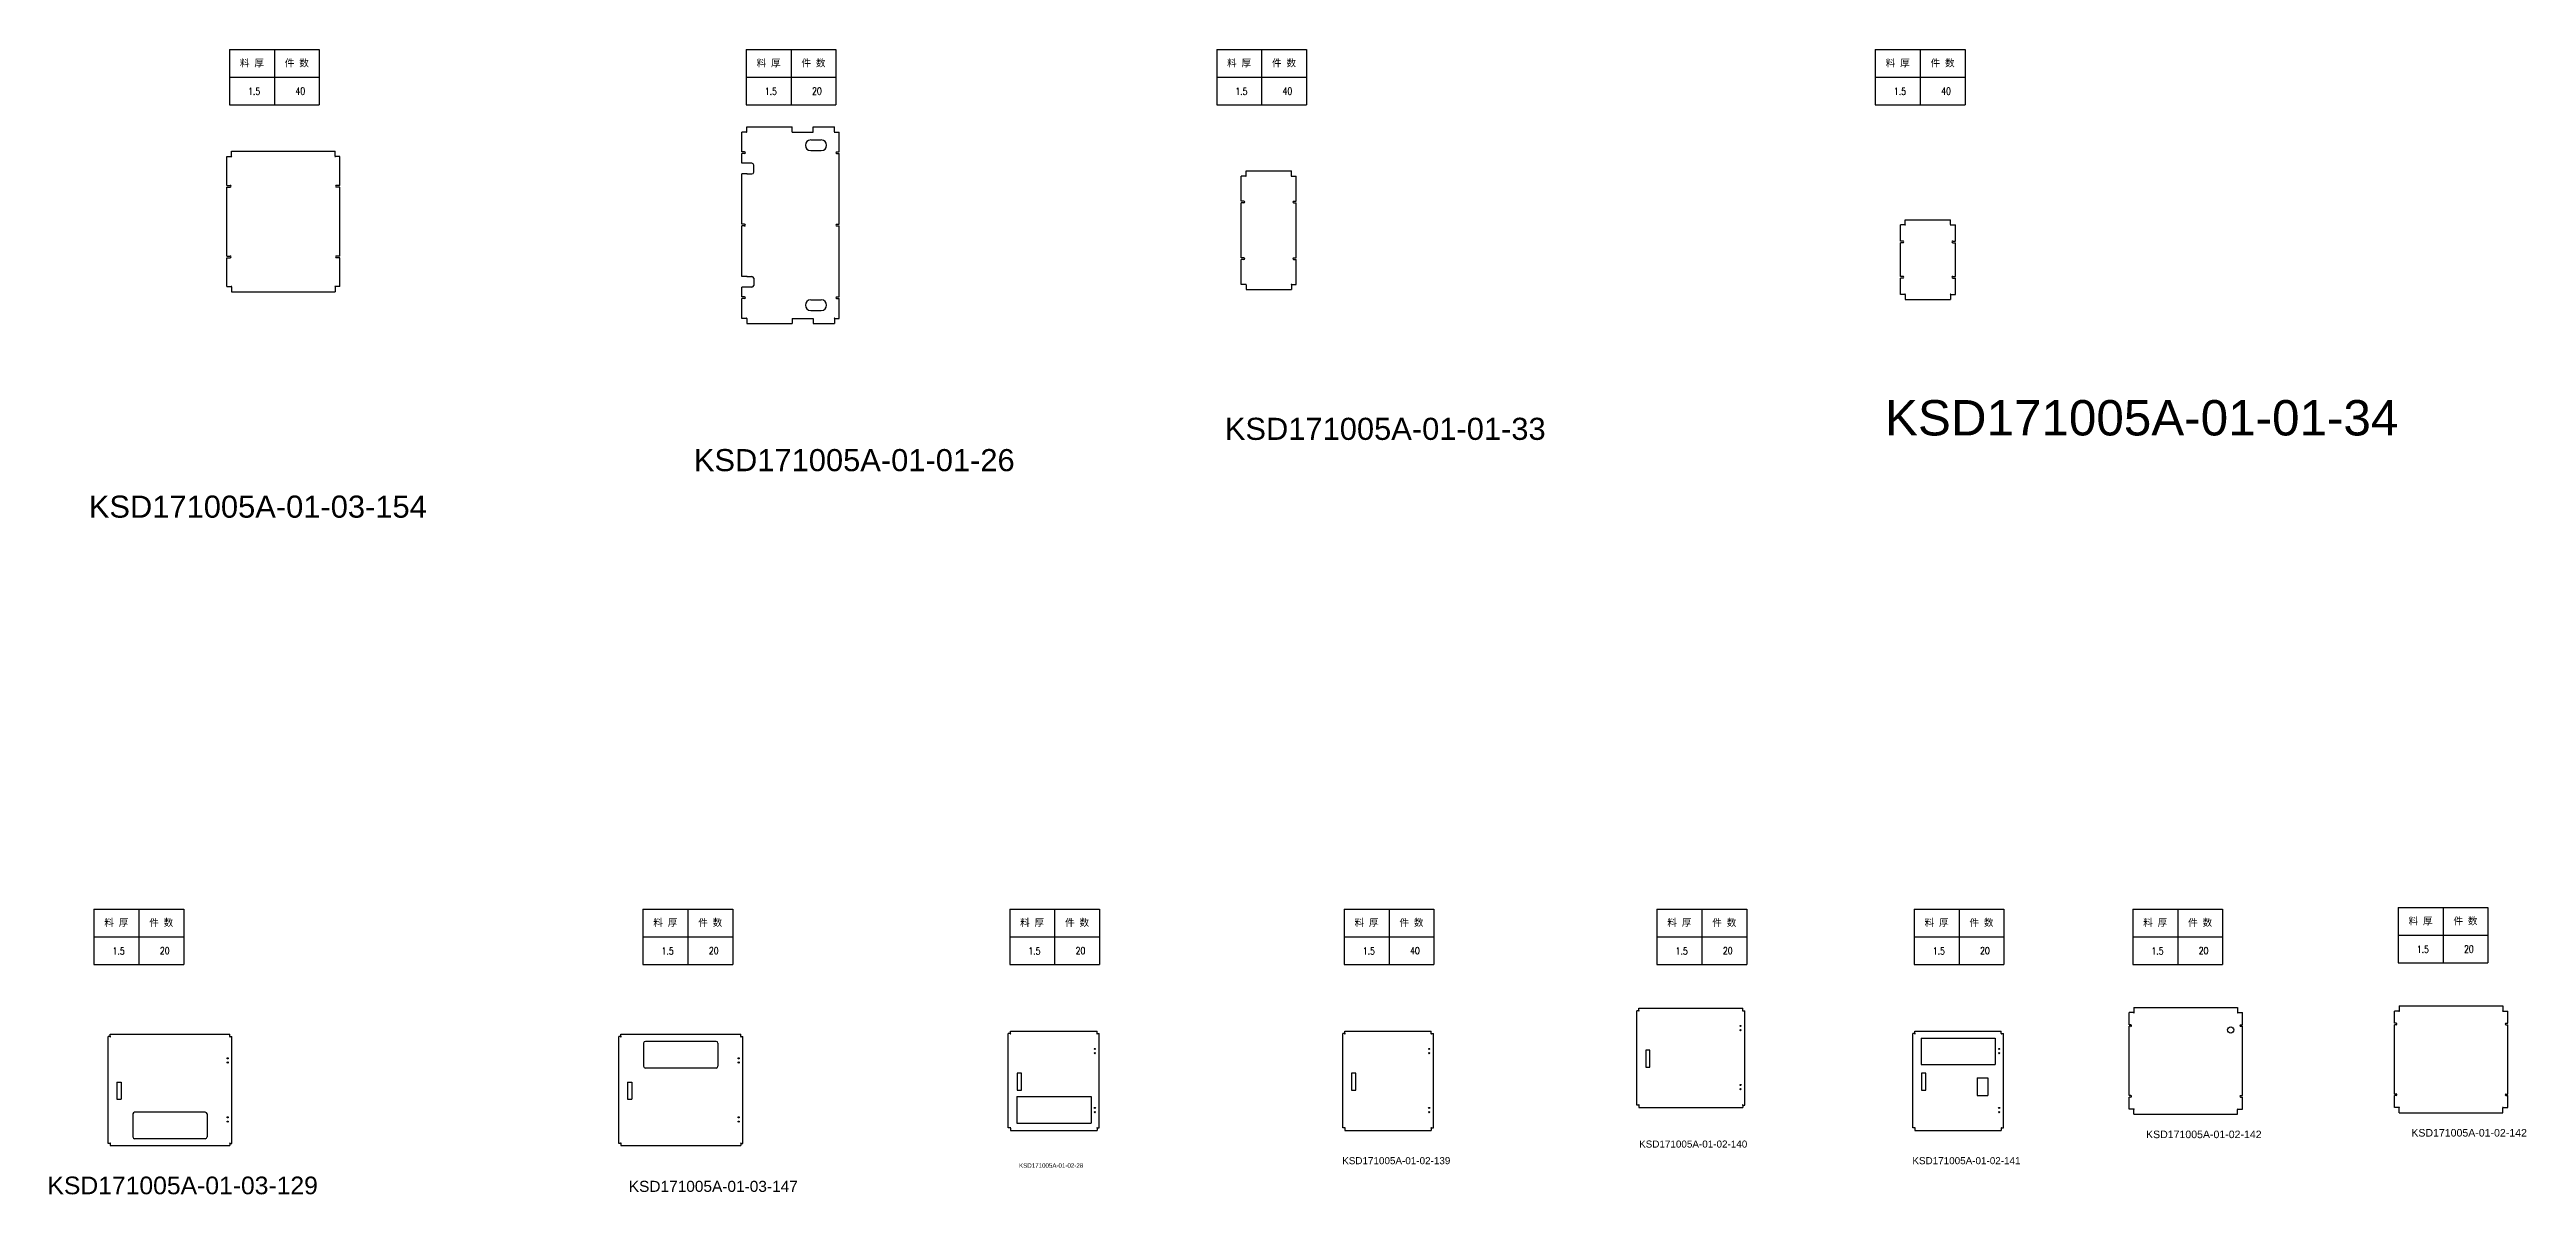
# Model space of a CAD drawing. Header units: millimetres. Extents: x 5543 to 54051, y -3404 to 4186.
# Drawn here: x 5543 to 19556, y -3404 to 3070 of the extents above; entities that cross this region are included whole.
import ezdxf
from ezdxf.enums import TextEntityAlignment as Align

# ---------------------------------------------------------------- set-up
doc = ezdxf.new("R2010")
doc.units = ezdxf.units.MM
doc.layers.add('标注', color=3, linetype='Continuous')
doc.styles.add('DIM', font='romans.shx', dxfattribs={"width": 0.8, "bigfont": 'bigfont.shx'})
doc.styles.get("Standard").update_dxf_attribs({"font": 'arial.ttf'})

# ---------------------------------------------------------------- blocks, each defined once
blk = doc.blocks.new('*T1')
at = {"color": 0, "linetype": 'ByBlock', "lineweight": -2, "transparency": 16777216}
for p, q in [((0, 0), (127, 0)), ((0, 0), (0, -78)), ((63.5, 0), (63.5, -78)), ((127, 0), (127, -78)), ((0, -39), (127, -39)), ((0, -78), (127, -78))]:
    blk.add_line(p, q, dxfattribs=at)
at = {"color": 0, "transparency": 16777216, "char_height": 10, "width": 60.5, "attachment_point": 5}
for s, insert in [('{\\fSimSun|b0|i0|c134|p2;料 厚}', (31.75, -19.5)), ('{\\fSimSun|b0|i0|c134|p2;件 数}', (95.25, -19.5))]:
    blk.add_mtext(s, dxfattribs=dict(at, insert=insert))
blk = doc.blocks.new('拆图参数')
blk.add_blockref('*T1', (-63.5, 78))
at = {"style": 'DIM', "width": 0.8}
blk.add_attdef('6', text='', height=10, dxfattribs=at).set_placement((-37.1, 18.9), align=Align.MIDDLE_LEFT)
blk.add_attdef('1', text='', height=10, dxfattribs=at).set_placement((36.6, 19.3), align=Align.MIDDLE_CENTER)

msp = doc.modelspace()

# ---------------------------------------------------------------- linework, layer by layer
for p, q in [((9460, 2492), (9460, 2604)), ((9486, 2604), (9460, 2604)), ((9487, 2633), (9744, 2633)), ((9487, 2606), (9487, 2633)), ((9744, 2604), (9744, 2633)), ((9744, 2604), (9864, 2604)), ((9849, 2559), (9909, 2559)), ((9864, 2633), (9984, 2633)), ((9864, 2604), (9864, 2633)), ((9984, 2606), (9984, 2633)), ((9986, 2604), (10011, 2604)), ((10011, 2492), (10011, 2604)), ((6545, 2302), (6545, 2466)), ((6545, 2466), (6570, 2466)), ((6572, 2495), (7159, 2495)), ((6572, 2468), (6572, 2495)), ((7159, 2468), (7159, 2495)), ((7186, 2466), (7160, 2466)), ((7186, 2302), (7186, 2466)), ((9475, 2492), (9460, 2492)), ((9460, 2427), (9460, 2483)), ((9475, 2483), (9460, 2483)), ((9489, 2427), (9460, 2427)), ((9517, 2427), (9487, 2427)), ((9527, 2377), (9527, 2417)), ((9849, 2499), (9909, 2499)), ((9996, 2492), (10011, 2492)), ((9996, 2483), (10011, 2483)), ((10011, 2427), (10011, 2483)), ((10011, 2082), (10011, 2427)), ((12312, 2384), (12569, 2384)), ((12312, 2357), (12312, 2384)), ((12569, 2357), (12569, 2384)), ((6545, 2302), (6565, 2302)), ((6545, 2293), (6565, 2293)), ((6545, 1902), (6545, 2293)), ((7186, 2302), (7166, 2302)), ((7186, 2293), (7166, 2293)), ((7186, 1902), (7186, 2293)), ((9489, 2367), (9460, 2367)), ((9460, 2082), (9460, 2367)), ((9487, 2367), (9517, 2367)), ((12285, 2213), (12285, 2355)), ((12311, 2355), (12285, 2355)), ((12571, 2355), (12596, 2355)), ((12596, 2213), (12596, 2355)), ((12300, 2213), (12285, 2213)), ((12285, 1893), (12285, 2204)), ((12300, 2204), (12285, 2204)), ((12581, 2213), (12596, 2213)), ((12581, 2204), (12596, 2204)), ((12596, 1893), (12596, 2204)), ((16041, 2108), (16298, 2108)), ((16041, 2081), (16041, 2108)), ((16298, 2081), (16298, 2108)), ((9475, 2082), (9460, 2082)), ((9460, 1787), (9460, 2073)), ((9475, 2073), (9460, 2073)), ((9996, 2082), (10011, 2082)), ((9996, 2073), (10011, 2073)), ((10011, 1727), (10011, 2073)), ((16014, 1987), (16014, 2080)), ((16040, 2080), (16014, 2080)), ((16029, 1987), (16014, 1987)), ((16014, 1787), (16014, 1978)), ((16029, 1978), (16014, 1978)), ((16300, 2080), (16325, 2080)), ((16310, 1987), (16325, 1987)), ((16310, 1978), (16325, 1978)), ((16325, 1987), (16325, 2080)), ((16325, 1787), (16325, 1978)), ((6545, 1902), (6565, 1902)), ((6545, 1730), (6545, 1893)), ((6545, 1893), (6565, 1893)), ((7186, 1902), (7166, 1902)), ((7186, 1893), (7166, 1893)), ((7186, 1730), (7186, 1893)), ((12300, 1893), (12285, 1893)), ((12285, 1741), (12285, 1884)), ((12300, 1884), (12285, 1884)), ((12581, 1893), (12596, 1893)), ((12581, 1884), (12596, 1884)), ((12596, 1741), (12596, 1884)), ((6545, 1730), (6570, 1730)), ((6572, 1728), (6572, 1701)), ((6572, 1701), (7159, 1701)), ((7159, 1728), (7159, 1701)), ((7186, 1730), (7160, 1730)), ((9489, 1787), (9460, 1787)), ((9460, 1672), (9460, 1727)), ((9489, 1727), (9460, 1727)), ((9487, 1787), (9517, 1787)), ((9517, 1727), (9487, 1727)), ((9527, 1777), (9527, 1737)), ((10011, 1672), (10011, 1727)), ((12311, 1741), (12285, 1741)), ((12312, 1740), (12312, 1713)), ((12312, 1713), (12569, 1713)), ((12569, 1740), (12569, 1713)), ((12571, 1741), (12596, 1741)), ((16029, 1787), (16014, 1787)), ((16014, 1686), (16014, 1778)), ((16029, 1778), (16014, 1778)), ((16040, 1686), (16014, 1686)), ((16041, 1684), (16041, 1657)), ((16298, 1684), (16298, 1657)), ((16300, 1686), (16325, 1686)), ((16310, 1787), (16325, 1787)), ((16310, 1778), (16325, 1778)), ((16325, 1686), (16325, 1778)), ((9475, 1672), (9460, 1672)), ((9460, 1550), (9460, 1663)), ((9475, 1663), (9460, 1663)), ((9486, 1550), (9460, 1550)), ((9487, 1549), (9487, 1522)), ((9744, 1550), (9744, 1522)), ((9744, 1550), (9864, 1550)), ((9849, 1655), (9909, 1655)), ((9849, 1595), (9909, 1595)), ((9864, 1550), (9864, 1522)), ((9984, 1549), (9984, 1522)), ((9986, 1550), (10011, 1550)), ((9996, 1672), (10011, 1672)), ((9996, 1663), (10011, 1663)), ((10011, 1550), (10011, 1663)), ((16041, 1657), (16298, 1657)), ((9487, 1522), (9744, 1522)), ((9864, 1522), (9984, 1522)), ((14523, -2899), (14523, -2365)), ((14534, -2365), (14523, -2365)), ((14535, -2351), (15122, -2351)), ((14535, -2363), (14535, -2351)), ((15122, -2363), (15122, -2351)), ((15124, -2365), (15134, -2365)), ((15134, -2899), (15134, -2365)), ((17308, -2444), (17308, -2375)), ((17333, -2375), (17308, -2375)), ((17335, -2347), (17922, -2347)), ((17335, -2347), (17335, -2374)), ((17922, -2347), (17922, -2374)), ((17923, -2375), (17949, -2375)), ((17949, -2444), (17949, -2375)), ((18809, -2436), (18809, -2367)), ((18834, -2367), (18809, -2367)), ((18836, -2338), (19423, -2338)), ((18836, -2338), (18836, -2365)), ((19423, -2338), (19423, -2365)), ((19424, -2367), (19450, -2367)), ((19450, -2436), (19450, -2367)), ((5874, -3115), (5874, -2511)), ((5884, -2511), (5874, -2511)), ((5886, -2497), (6563, -2497)), ((5886, -2509), (5886, -2497)), ((6563, -2509), (6563, -2497)), ((6564, -2511), (6575, -2511)), ((6575, -3115), (6575, -2511)), ((8763, -3115), (8763, -2511)), ((8773, -2511), (8763, -2511)), ((8775, -2497), (9454, -2497)), ((8775, -2509), (8775, -2497)), ((9454, -2509), (9454, -2497)), ((9456, -2511), (9466, -2511)), ((9466, -3115), (9466, -2511)), ((10967, -3028), (10967, -2494)), ((10978, -2494), (10967, -2494)), ((10979, -2481), (11469, -2481)), ((10979, -2493), (10979, -2481)), ((11469, -2493), (11469, -2481)), ((11470, -2494), (11481, -2494)), ((11481, -3028), (11481, -2494)), ((12859, -3028), (12859, -2494)), ((12869, -2494), (12859, -2494)), ((12871, -2481), (13360, -2481)), ((12871, -2493), (12871, -2481)), ((13360, -2493), (13360, -2481)), ((13362, -2494), (13372, -2494)), ((13372, -3028), (13372, -2494)), ((16084, -3028), (16084, -2494)), ((16094, -2494), (16084, -2494)), ((16096, -2481), (16585, -2481)), ((16096, -2493), (16096, -2481)), ((16131, -2520), (16551, -2520)), ((16131, -2520), (16131, -2670)), ((16551, -2520), (16551, -2670)), ((16585, -2493), (16585, -2481)), ((16587, -2494), (16597, -2494)), ((16597, -3028), (16597, -2494)), ((17318, -2444), (17308, -2444)), ((17308, -2844), (17308, -2453)), ((17318, -2453), (17308, -2453)), ((17939, -2444), (17949, -2444)), ((17939, -2453), (17949, -2453)), ((17949, -2844), (17949, -2453)), ((18819, -2436), (18809, -2436)), ((18809, -2836), (18809, -2445)), ((18819, -2445), (18809, -2445)), ((19440, -2436), (19450, -2436)), ((19440, -2445), (19450, -2445)), ((19450, -2836), (19450, -2445)), ((8904, -2549), (8904, -2679)), ((9314, -2539), (8914, -2539)), ((9324, -2549), (9324, -2679)), ((14574, -2589), (14574, -2685)), ((14597, -2589), (14574, -2589)), ((14597, -2685), (14597, -2589)), ((5924, -2770), (5948, -2770)), ((5924, -2770), (5924, -2866)), ((5948, -2770), (5948, -2866)), ((8813, -2770), (8837, -2770)), ((8813, -2770), (8813, -2865)), ((8837, -2770), (8837, -2865)), ((9314, -2689), (8914, -2689)), ((11018, -2718), (11018, -2814)), ((11041, -2718), (11018, -2718)), ((11041, -2814), (11041, -2718)), ((12909, -2718), (12909, -2814)), ((12933, -2718), (12909, -2718)), ((12933, -2814), (12933, -2718)), ((14574, -2685), (14597, -2685)), ((16131, -2670), (16551, -2670)), ((16134, -2718), (16134, -2814)), ((16158, -2718), (16134, -2718)), ((16158, -2814), (16158, -2718)), ((16449, -2744), (16509, -2744)), ((16449, -2744), (16449, -2844)), ((16509, -2744), (16509, -2844)), ((5924, -2866), (5948, -2866)), ((6424, -2939), (6024, -2939)), ((8813, -2865), (8837, -2865)), ((11015, -2850), (11435, -2850)), ((11015, -2850), (11015, -3000)), ((11018, -2814), (11041, -2814)), ((11435, -2850), (11435, -3000)), ((12909, -2814), (12933, -2814)), ((14534, -2899), (14523, -2899)), ((14535, -2900), (14535, -2912)), ((14535, -2912), (15122, -2912)), ((15122, -2900), (15122, -2912)), ((15124, -2899), (15134, -2899)), ((16134, -2814), (16158, -2814)), ((16449, -2844), (16509, -2844)), ((17318, -2844), (17308, -2844)), ((17308, -2922), (17308, -2853)), ((17318, -2853), (17308, -2853)), ((17333, -2922), (17308, -2922)), ((17335, -2950), (17335, -2923)), ((17922, -2950), (17922, -2923)), ((17923, -2922), (17949, -2922)), ((17939, -2844), (17949, -2844)), ((17939, -2853), (17949, -2853)), ((17949, -2922), (17949, -2853)), ((18819, -2836), (18809, -2836)), ((18809, -2913), (18809, -2845)), ((18819, -2845), (18809, -2845)), ((18834, -2913), (18809, -2913)), ((18836, -2942), (18836, -2915)), ((18836, -2942), (19423, -2942)), ((19423, -2942), (19423, -2915)), ((19424, -2913), (19450, -2913)), ((19440, -2836), (19450, -2836)), ((19440, -2845), (19450, -2845)), ((19450, -2913), (19450, -2845)), ((6014, -2949), (6014, -3079)), ((6434, -2949), (6434, -3079)), ((10978, -3028), (10967, -3028)), ((10979, -3030), (10979, -3042)), ((10979, -3042), (11469, -3042)), ((11015, -3000), (11435, -3000)), ((11469, -3030), (11469, -3042)), ((11470, -3028), (11481, -3028)), ((12869, -3028), (12859, -3028)), ((12871, -3030), (12871, -3042)), ((12871, -3042), (13360, -3042)), ((13360, -3030), (13360, -3042)), ((13362, -3028), (13372, -3028)), ((16094, -3028), (16084, -3028)), ((16096, -3030), (16096, -3042)), ((16096, -3042), (16585, -3042)), ((16585, -3030), (16585, -3042)), ((16587, -3028), (16597, -3028)), ((17335, -2950), (17922, -2950)), ((5884, -3115), (5874, -3115)), ((5886, -3116), (5886, -3128)), ((5886, -3128), (6563, -3128)), ((6424, -3089), (6024, -3089)), ((6563, -3116), (6563, -3128)), ((6564, -3115), (6575, -3115)), ((8773, -3115), (8763, -3115)), ((8775, -3116), (8775, -3128)), ((8775, -3128), (9454, -3128)), ((9454, -3116), (9454, -3128)), ((9456, -3115), (9466, -3115))]:
    msp.add_line(p, q)
for centre, radius in [((15110, -2451), 3.25), ((15110, -2475), 3.25), ((17883, -2474), 17.5), ((6551, -2634), 3.25), ((6551, -2658), 3.25), ((9442, -2634), 3.25), ((9442, -2658), 3.25), ((11457, -2581), 3.25), ((11457, -2605), 3.25), ((13348, -2581), 3.25), ((13348, -2605), 3.25), ((16573, -2581), 3.25), ((16573, -2605), 3.25), ((15110, -2785), 3.25), ((11457, -2915), 3.25), ((11457, -2939), 3.25), ((13348, -2915), 3.25), ((13348, -2939), 3.25), ((15110, -2809), 3.25), ((16573, -2915), 3.25), ((16573, -2939), 3.25), ((6551, -2968), 3.25), ((6551, -2992), 3.25), ((9442, -2968), 3.25), ((9442, -2992), 3.25)]:
    msp.add_circle(centre, radius)
for centre, radius, start, end in [((9487, 2604), 1.5, 180, 90), ((9849, 2529), 30, 90, 270), ((9909, 2529), 30, 270, 90), ((9984, 2604), 1.5, 90, 0), ((6572, 2466), 1.5, 180, 90), ((7159, 2466), 1.5, 90, 0), ((9475, 2487), 4.5, 270, 90), ((9517, 2417), 10, 0, 90), ((9996, 2487), 4.5, 90, 270), ((6565, 2298), 4.5, 270, 90), ((7166, 2298), 4.5, 90, 270), ((9517, 2377), 10, 270, 0), ((12312, 2355), 1.5, 180, 90), ((12569, 2355), 1.5, 90, 0), ((12300, 2208), 4.5, 270, 90), ((12581, 2208), 4.5, 90, 270), ((9475, 2077), 4.5, 270, 90), ((9996, 2077), 4.5, 90, 270), ((16029, 1983), 4.5, 270, 90), ((16041, 2080), 1.5, 180, 90), ((16298, 2080), 1.5, 90, 0), ((16310, 1983), 4.5, 90, 270), ((6565, 1898), 4.5, 270, 90), ((7166, 1898), 4.5, 90, 270), ((12300, 1888), 4.5, 270, 90), ((12581, 1888), 4.5, 90, 270), ((6572, 1730), 1.5, 270, 180), ((7159, 1730), 1.5, 0, 270), ((9517, 1777), 10, 0, 90), ((9517, 1737), 10, 270, 0), ((12312, 1741), 1.5, 270, 180), ((12569, 1741), 1.5, 0, 270), ((16029, 1783), 4.5, 270, 90), ((16041, 1686), 1.5, 270, 180), ((16298, 1686), 1.5, 0, 270), ((16310, 1783), 4.5, 90, 270), ((9475, 1667), 4.5, 270, 90), ((9487, 1550), 1.5, 270, 180), ((9849, 1625), 30, 90, 270), ((9909, 1625), 30, 270, 90), ((9984, 1550), 1.5, 0, 270), ((9996, 1667), 4.5, 90, 270), ((14535, -2365), 1.5, 180, 90), ((15122, -2365), 1.5, 90, 0), ((17335, -2375), 1.5, 180, 90), ((17922, -2375), 1.5, 90, 0), ((18836, -2367), 1.5, 180, 90), ((19423, -2367), 1.5, 90, 0), ((5886, -2511), 1.5, 180, 90), ((6563, -2511), 1.5, 90, 0), ((8775, -2511), 1.5, 180, 90), ((9454, -2511), 1.5, 90, 0), ((10979, -2494), 1.5, 180, 90), ((11469, -2494), 1.5, 90, 0), ((12871, -2494), 1.5, 180, 90), ((13360, -2494), 1.5, 90, 0), ((16096, -2494), 1.5, 180, 90), ((16585, -2494), 1.5, 90, 0), ((17318, -2449), 4.5, 270, 90), ((17939, -2449), 4.5, 90, 270), ((18819, -2440), 4.5, 270, 90), ((19440, -2440), 4.5, 90, 270), ((8914, -2549), 10, 90, 180), ((9314, -2549), 10, 0, 90), ((8914, -2679), 10, 180, 270), ((9314, -2679), 10, 270, 0), ((6024, -2949), 10, 90, 180), ((6424, -2949), 10, 0, 90), ((14535, -2899), 1.5, 270, 180), ((15122, -2899), 1.5, 0, 270), ((17318, -2849), 4.5, 270, 90), ((17335, -2922), 1.5, 270, 180), ((17922, -2922), 1.5, 0, 270), ((17939, -2849), 4.5, 90, 270), ((18819, -2840), 4.5, 270, 90), ((18836, -2913), 1.5, 270, 180), ((19423, -2913), 1.5, 0, 270), ((19440, -2840), 4.5, 90, 270), ((6024, -3079), 10, 180, 270), ((6424, -3079), 10, 270, 0), ((10979, -3028), 1.5, 270, 180), ((11469, -3028), 1.5, 0, 270), ((12871, -3028), 1.5, 270, 180), ((13360, -3028), 1.5, 0, 270), ((16096, -3028), 1.5, 270, 180), ((16585, -3028), 1.5, 0, 270), ((5886, -3115), 1.5, 270, 180), ((6563, -3115), 1.5, 0, 270), ((8775, -3115), 1.5, 270, 180), ((9454, -3115), 1.5, 0, 270)]:
    msp.add_arc(centre, radius, start, end)

# ---------------------------------------------------------------- block references
at = {"layer": '标注', "xscale": 4, "yscale": 4, "zscale": 4}
for p, values in [((6815, 2758), {'1': '40', '6': '1.5'}), ((9738, 2758), {'1': '20', '6': '1.5'}), ((12400, 2758), {'1': '40', '6': '1.5'}), ((16126, 2758), {'1': '40', '6': '1.5'}), ((6048, -2103), {'1': '20', '6': '1.5'}), ((9154, -2103), {'1': '20', '6': '1.5'}), ((11229, -2103), {'1': '20', '6': '1.5'}), ((13121, -2103), {'1': '40', '6': '1.5'}), ((14891, -2103), {'1': '20', '6': '1.5'}), ((16346, -2103), {'1': '20', '6': '1.5'}), ((17583, -2103), {'1': '20', '6': '1.5'}), ((19084, -2094), {'1': '20', '6': '1.5'})]:
    msp.add_blockref('拆图参数', p, dxfattribs=at).add_auto_attribs(values)

# ---------------------------------------------------------------- texts
at = {"attachment_point": 1}
for s, insert, char_height, width in [('KSD171005A-01-02-142', (17404, -3043), 42.73, 678.55), ('KSD171005A-01-02-142', (18905, -3034), 42.73, 678.55), ('KSD171005A-01-02-140', (14536, -3099), 40, 635.5)]:
    msp.add_mtext(s, dxfattribs=dict(at, insert=insert, char_height=char_height, width=width))
at = {"layer": '标注', "attachment_point": 1}
for s, insert, char_height, width in [('KSD171005A-01-01-33', (12192, 988), 125, 1884.41), ('KSD171005A-01-01-34', (15927, 1088), 200, 3014.2), ('KSD171005A-01-01-26', (9188, 811), 125, 1884.32), ('KSD171005A-01-03-154', (5765, 548), 125, 1985.85), ('KSD171005A-01-02-139', (12856, -3193), 40, 635.73), ('KSD171005A-01-02-141', (16082, -3193), 40, 635.73), ('KSD171005A-01-03-129', (5531, -3303), 100, 1589.32), ('KSD171005A-01-03-147', (8820, -3327), 62.5, 993.19), ('KSD171005A-01-02-28', (11028, -3228), 25, 376.94)]:
    msp.add_mtext(s, dxfattribs=dict(at, insert=insert, char_height=char_height, width=width))

doc.saveas('drawing.dxf')
